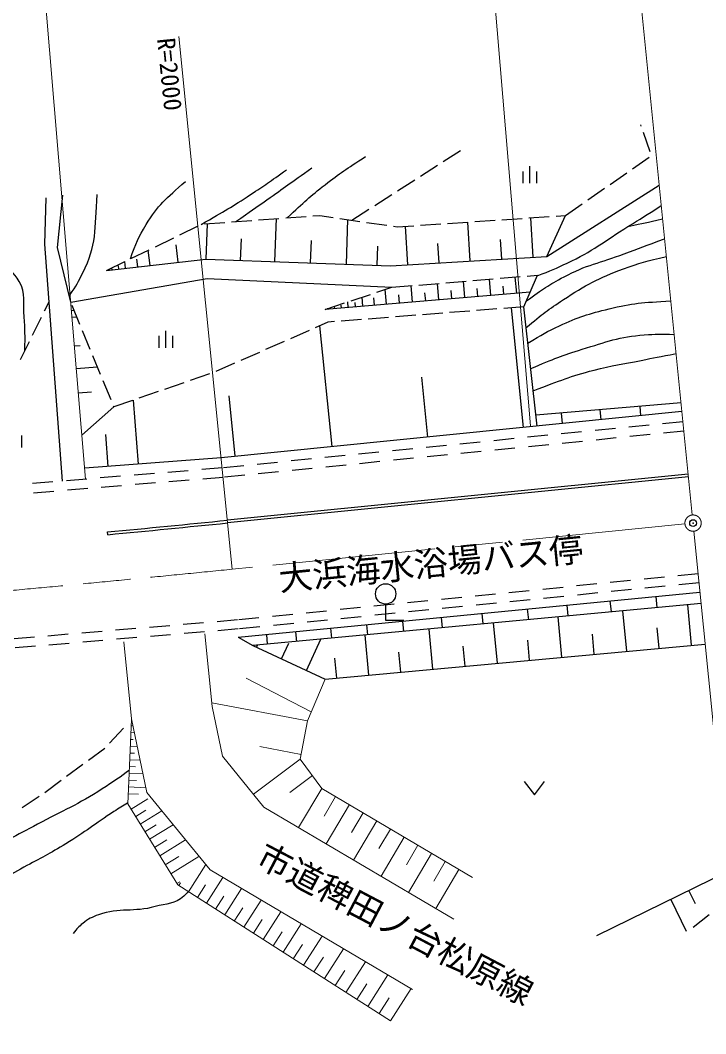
# Model space of a CAD drawing. Units: millimetres, scale not verified. Extents: x 40000 to 680000, y 20000 to 380000.
# Drawn here: x 514215 to 564693, y 260092 to 334708 of the extents above; entities that cross this region are included whole.
import ezdxf
from ezdxf.enums import TextEntityAlignment as Align

# ---------------------------------------------------------------- set-up
doc = ezdxf.new("R2010")
doc.units = ezdxf.units.MM
doc.header["$LTSCALE"] = 1000
doc.header["$PDMODE"] = 32
doc.header["$PDSIZE"] = 500
doc.linetypes.add('CHAIN', pattern=[18.5, 12, -1.5, 3.5, -1.5])
for name, color, linetype, lineweight in [('M-BGD', 7, 'Continuous', 13), ('M-BMK', 2, 'CHAIN', 13), ('M-STR-HTXT', 7, 'Continuous', 13)]:
    doc.layers.add(name, color=color, linetype=linetype, lineweight=lineweight)
doc.layers.add('M-BMK-HTXT', color=7, linetype='Continuous')
doc.layers.add('M-OTRS', color=6, linetype='Continuous')
doc.styles.add('ＭＳ ゴシック', font='')
doc.styles.get('ＭＳ ゴシック').set_extended_font_data('MS Gothic')

msp = doc.modelspace()

# ---------------------------------------------------------------- linework, layer by layer
at = {"layer": 'M-BGD'}
for p, q in [((563700, 298284), (558707, 348167)), ((563820, 297090), (568902, 246321)), ((527803, 289536), (528338, 284187)), ((521833, 288939), (522399, 283274)), ((535642, 283789), (530850, 286259)), ((536674, 286203), (535359, 283126)), ((535359, 283126), (528311, 284460)), ((528338, 284187), (529102, 280518)), ((522408, 283232), (522138, 277013)), ((522399, 283274), (523527, 277860)), ((535359, 283126), (534824, 280299)), ((522366, 282258), (522613, 282247)), ((522387, 282757), (522448, 282755)), ((522344, 281758), (522531, 281750)), ((522301, 280759), (522615, 280746)), ((522322, 281259), (522824, 281237)), ((534892, 280659), (531863, 281232)), ((522279, 280260), (523034, 280227)), ((529102, 280518), (532159, 276774)), ((534824, 280299), (531386, 277720)), ((534824, 280299), (536429, 278159)), ((522236, 279261), (523244, 279217)), ((522257, 279760), (522698, 279741)), ((535726, 279096), (534075, 277857)), ((522214, 278761), (522782, 278736)), ((522171, 277762), (522915, 277730)), ((522193, 278262), (523455, 278207)), ((523527, 277860), (528188, 272151)), ((536429, 278159), (534713, 275266)), ((536429, 278159), (547510, 271587)), ((522138, 277013), (525807, 271052)), ((522373, 276632), (523615, 277396)), ((537441, 277559), (536584, 276113)), ((538454, 276958), (536741, 274070)), ((522714, 276078), (523469, 276542)), ((523055, 275523), (524639, 276498)), ((532159, 276774), (546144, 268521)), ((539464, 276359), (538609, 274916)), ((523396, 274969), (524225, 275479)), ((523737, 274415), (525469, 275480)), ((540475, 275759), (538765, 272875)), ((541485, 275160), (540630, 273720)), ((524110, 273808), (525017, 274366)), ((524483, 273202), (526378, 274368)), ((542494, 274562), (540786, 271682)), ((543502, 273964), (542648, 272525)), ((524891, 272539), (525883, 273149)), ((525299, 271876), (527371, 273151)), ((544509, 273366), (542804, 270491)), ((526594, 270549), (527868, 272542)), ((545516, 272770), (544664, 271333)), ((528188, 272151), (543094, 263353)), ((546522, 272173), (544819, 269302)), ((525746, 271151), (525962, 271284)), ((525807, 271052), (541472, 261041)), ((525896, 270995), (526021, 271190)), ((527257, 270125), (527854, 271060)), ((527919, 269702), (529129, 271595)), ((528599, 269268), (529211, 270226)), ((529278, 268834), (530519, 270775)), ((529975, 268388), (530603, 269371)), ((530672, 267943), (531944, 269934)), ((532101, 267030), (533405, 269071)), ((531386, 267487), (532030, 268495)), ((533566, 266093), (534904, 268187)), ((532833, 266562), (533494, 267595)), ((535069, 265133), (536441, 267280)), ((534317, 265613), (534995, 266673)), ((535839, 264641), (536534, 265728)), ((536610, 264148), (538017, 266350)), ((538190, 263139), (539633, 265396)), ((537400, 263644), (538112, 264758)), ((539811, 262103), (541290, 264418)), ((539000, 262621), (539731, 263764)), ((541472, 261041), (542989, 263415)), ((540642, 261572), (541391, 262744))]:
    msp.add_line(p, q, dxfattribs=at)
at = {"layer": 'M-BGD', "lineweight": 25}
for p, q in [((559945, 326905), (559908, 327011)), ((560602, 325016), (560109, 326433)), ((545361, 324320), (546622, 325132)), ((559299, 323764), (560530, 324620)), ((543679, 323238), (544940, 324050)), ((551747, 322711), (551747, 323961)), ((551247, 322711), (551247, 323586)), ((552247, 322711), (552247, 323586)), ((557656, 322622), (558888, 323478)), ((541997, 322156), (543259, 322967)), ((552988, 317324), (561270, 322564)), ((516019, 318213), (516118, 321624)), ((516958, 317966), (517354, 321821)), ((540315, 321073), (541577, 321885)), ((556014, 321480), (557246, 322337)), ((554372, 320339), (555604, 321195)), ((531770, 320005), (533266, 320116)), ((532973, 316941), (533088, 320103)), ((533765, 320153), (535261, 320263)), ((535759, 320300), (536283, 320339)), ((536283, 320339), (537247, 320196)), ((537742, 320123), (539226, 319904)), ((538633, 319991), (539895, 320803)), ((549678, 320021), (551175, 320122)), ((551674, 320156), (553170, 320257)), ((551990, 317264), (551816, 320166)), ((552988, 317324), (554372, 320339)), ((553669, 320291), (554372, 320339)), ((525963, 318908), (527312, 319564)), ((527781, 319711), (529277, 319821)), ((527915, 317125), (528009, 319728)), ((529776, 319858), (531271, 319968)), ((538227, 316750), (538347, 320034)), ((539720, 319831), (541204, 319611)), ((541699, 319538), (541967, 319498)), ((541967, 319498), (543193, 319582)), ((542761, 316709), (542591, 319541)), ((543692, 319615), (545189, 319717)), ((545688, 319750), (547184, 319852)), ((547348, 316985), (547175, 319851)), ((547683, 319886), (549180, 319987)), ((524164, 318034), (525513, 318690)), ((530444, 317033), (530501, 318614)), ((517316, 300777), (516019, 318213)), ((517928, 313957), (516958, 317966)), ((525844, 316892), (525696, 318186)), ((535600, 316845), (535660, 318487)), ((540495, 316667), (540547, 318085)), ((545054, 316847), (544968, 318280)), ((549669, 317124), (549582, 318575)), ((520566, 316286), (527881, 317126)), ((522365, 317160), (523714, 317816)), ((523775, 316654), (523645, 317782)), ((527881, 317126), (541473, 316632)), ((541473, 316632), (552988, 317324)), ((520566, 316286), (521915, 316941)), ((520977, 316333), (520960, 316477)), ((521474, 316390), (521445, 316637)), ((521971, 316447), (521914, 316941)), ((522873, 316551), (522808, 317115)), ((517928, 313957), (527980, 315693)), ((527980, 315693), (541571, 315050)), ((547551, 315546), (549046, 315670)), ((548863, 314451), (548762, 315647)), ((549544, 315712), (551039, 315836)), ((550771, 314613), (550670, 315805)), ((551308, 313617), (552297, 315940)), ((551537, 315877), (552297, 315940)), ((540473, 314684), (541571, 315050)), ((541179, 313800), (541087, 314889)), ((541571, 315050), (543066, 315174)), ((543108, 313964), (543006, 315169)), ((543565, 315216), (545060, 315340)), ((545032, 314127), (544930, 315329)), ((545558, 315381), (547053, 315505)), ((546950, 314289), (546849, 315488)), ((547907, 314370), (547856, 314968)), ((549817, 314532), (549767, 315128)), ((551768, 314697), (536678, 313419)), ((538576, 314052), (539999, 314526)), ((539438, 313653), (539381, 314320)), ((540309, 313727), (540263, 314271)), ((542144, 313882), (542093, 314485)), ((544070, 314045), (544019, 314646)), ((545991, 314208), (545940, 314807)), ((516006, 313305), (516335, 313968)), ((518607, 312313), (518034, 313700)), ((536678, 313419), (538102, 313894)), ((536876, 313436), (536868, 313520)), ((537374, 313478), (537360, 313646)), ((537872, 313520), (537855, 313725)), ((538370, 313563), (538336, 313972)), ((538904, 313608), (538876, 313941)), ((549314, 313460), (547819, 313342)), ((551308, 313617), (549813, 313499)), ((551281, 304729), (550398, 313545)), ((552276, 304828), (551308, 313617)), ((515117, 311513), (515784, 312857)), ((517979, 313351), (518155, 313365)), ((518021, 312852), (518372, 312882)), ((539345, 312675), (537850, 312557)), ((541339, 312832), (539844, 312714)), ((543333, 312989), (541837, 312871)), ((545327, 313146), (543831, 313028)), ((547320, 313303), (545825, 313185)), ((536876, 312480), (535939, 312068)), ((537174, 303317), (536283, 312219)), ((537351, 312518), (536876, 312480)), ((519370, 310465), (518798, 311851)), ((524446, 310590), (524446, 311465)), ((524946, 310590), (524946, 311840)), ((525446, 310590), (525446, 311465)), ((535482, 311867), (534109, 311263)), ((514229, 309721), (514895, 311065)), ((518200, 310736), (518632, 310773)), ((533651, 311062), (532278, 310458)), ((520134, 308616), (519561, 310002)), ((531820, 310256), (530447, 309653)), ((518341, 309061), (519896, 309192)), ((529989, 309451), (528616, 308847)), ((528151, 308665), (526732, 308179)), ((544227, 304023), (543786, 308431)), ((520897, 306767), (520325, 308154)), ((526259, 308017), (524840, 307531)), ((518491, 307278), (519449, 307359)), ((522475, 306721), (521110, 306253)), ((522917, 302035), (522558, 306749)), ((524367, 307369), (522948, 306883)), ((530052, 302604), (529606, 307055)), ((518754, 304160), (521110, 306253)), ((521110, 306253), (521088, 306305)), ((562872, 306554), (552187, 305631)), ((557001, 305301), (556927, 306041)), ((559925, 305594), (559855, 306294)), ((562938, 305896), (529008, 302499)), ((554142, 305015), (554064, 305793)), ((558038, 304651), (556545, 304502)), ((560525, 304900), (559033, 304751)), ((563013, 305149), (561520, 305000)), ((563083, 304452), (561590, 304303)), ((514326, 303250), (514326, 304125)), ((520692, 301865), (520513, 304222)), ((550575, 303904), (549083, 303755)), ((553063, 304153), (551570, 304004)), ((555550, 304402), (554058, 304253)), ((555620, 303705), (554127, 303556)), ((558108, 303954), (556615, 303805)), ((560595, 304203), (559103, 304054)), ((543112, 303157), (541620, 303008)), ((545600, 303406), (544107, 303257)), ((548088, 303655), (546595, 303506)), ((548157, 302958), (546665, 302809)), ((550645, 303207), (549152, 303058)), ((553132, 303456), (551640, 303307)), ((529008, 302499), (518959, 301733)), ((535650, 302410), (534157, 302261)), ((538137, 302659), (536645, 302510)), ((540625, 302908), (539132, 302759)), ((540695, 302211), (539202, 302062)), ((543182, 302460), (541690, 302311)), ((545670, 302709), (544177, 302560)), ((526589, 301546), (525094, 301422)), ((529080, 301752), (527585, 301628)), ((530675, 301912), (529182, 301762)), ((533162, 302161), (531670, 302011)), ((533232, 301464), (531739, 301315)), ((535719, 301713), (534227, 301564)), ((538207, 301962), (536714, 301813)), ((516623, 300720), (515128, 300596)), ((519114, 300926), (517619, 300802)), ((521606, 301133), (520111, 301009)), ((524097, 301339), (522602, 301215)), ((526658, 300849), (525163, 300725)), ((529149, 301056), (527654, 300932)), ((530744, 301215), (529252, 301066)), ((563399, 301295), (529468, 297899)), ((563419, 301096), (529488, 297700)), ((516692, 300023), (515197, 299899)), ((519184, 300230), (517689, 300106)), ((521675, 300436), (520180, 300312)), ((524166, 300643), (522672, 300519)), ((520656, 296833), (520637, 297032)), ((559158, 293456), (557666, 293306)), ((561646, 293705), (560154, 293555)), ((564134, 293954), (562641, 293804)), ((564200, 293288), (562708, 293139)), ((530253, 289279), (564269, 292606)), ((551696, 292709), (550203, 292559)), ((554183, 292958), (552691, 292808)), ((556671, 293207), (555178, 293057)), ((556738, 292541), (555245, 292392)), ((559225, 292790), (557733, 292641)), ((561713, 293039), (560220, 292890)), ((564352, 291772), (531336, 288669)), ((544233, 291962), (542741, 291812)), ((546721, 292211), (545228, 292061)), ((549208, 292460), (547716, 292310)), ((549275, 291794), (547782, 291645)), ((551762, 292043), (550270, 291894)), ((554250, 292292), (552757, 292143)), ((557638, 291957), (557717, 291148)), ((561021, 292288), (561101, 291466)), ((536770, 291215), (535278, 291065)), ((539258, 291464), (537765, 291314)), ((541745, 291713), (540253, 291563)), ((541812, 291047), (540320, 290898)), ((544300, 291296), (542807, 291147)), ((546787, 291545), (545295, 291396)), ((548200, 291034), (548276, 290261)), ((551553, 291362), (551630, 290576)), ((554456, 291646), (554534, 290849)), ((558872, 288250), (558598, 291231)), ((563655, 288691), (563380, 291680)), ((527712, 290346), (526218, 290219)), ((530203, 290557), (528709, 290430)), ((531795, 290717), (530303, 290567)), ((534283, 290966), (532790, 290816)), ((534349, 290300), (532857, 290151)), ((536837, 290549), (535344, 290400)), ((539325, 290798), (537832, 290649)), ((542355, 290463), (542428, 289711)), ((545218, 290743), (545293, 289980)), ((549347, 287372), (549074, 290336)), ((554103, 287810), (553829, 290783)), ((520239, 289711), (518745, 289584)), ((522730, 289922), (521236, 289795)), ((525221, 290134), (523727, 290007)), ((527780, 289680), (526285, 289553)), ((530271, 289892), (528776, 289765)), ((531862, 290051), (530369, 289902)), ((534482, 289693), (534552, 288971)), ((537066, 289945), (537137, 289214)), ((539714, 290204), (539787, 289463)), ((544605, 286935), (544332, 289890)), ((556488, 288030), (556350, 289521)), ((561264, 288470), (561126, 289965)), ((515257, 289287), (513763, 289160)), ((517748, 289499), (516254, 289372)), ((517816, 288834), (516321, 288707)), ((520307, 289045), (518812, 288918)), ((522798, 289257), (521303, 289130)), ((525289, 289469), (523794, 289342)), ((530253, 289279), (531336, 288669)), ((532336, 289483), (532406, 288769)), ((533454, 287690), (533985, 288840)), ((535294, 286840), (536356, 289140)), ((536674, 286203), (564651, 288783)), ((539876, 286499), (539604, 289446)), ((551725, 287591), (551588, 289077)), ((515325, 288622), (513830, 288495)), ((531336, 288669), (536674, 286203)), ((531614, 288540), (531689, 288702)), ((542240, 286717), (542104, 288194)), ((546976, 287153), (546839, 288635)), ((537518, 286281), (537382, 287755)), ((520795, 281473), (521809, 282578)), ((519238, 280228), (520447, 281115)), ((517625, 279046), (518834, 279933)), ((516012, 277863), (517222, 278750)), ((551330, 278673), (552080, 277673)), ((552080, 277673), (552830, 278673)), ((514344, 276760), (515603, 277575)), ((566329, 272026), (556649, 267295)), ((563453, 270620), (563909, 269687)), ((562128, 269973), (563264, 267648)), ((564944, 268837), (563758, 267918))]:
    msp.add_line(p, q, dxfattribs=at)
msp.add_lwpolyline([(541123, 291724), (541123, 290544), (542460, 290544)], dxfattribs=at)
msp.add_circle((541123, 292474), 750, dxfattribs=at)
for radius in [1905048, 1905248]:
    msp.add_arc((338859, 2193388), radius, 275.47542, 275.74227, dxfattribs=at)
for points, knots in [([(533878, 320161), (535145, 321355), (535520, 321711), (536660, 322599), (537778, 323470), (538203, 323745), (539641, 324666)], [0, 0, 0, 0, 1, 1, 1, 2, 2, 2, 2]), ([(514557, 310382), (514571, 311553), (514572, 311900), (514496, 312869), (514416, 313893), (514651, 314586), (514133, 315474), (513742, 316145), (513352, 316508), (512617, 316760), (511763, 317051), (511207, 316868), (510308, 316793), (509412, 316717), (508923, 316294), (508033, 316430), (506848, 316611), (506073, 316830), (505230, 317683), (504172, 318755), (503929, 319748), (503747, 321244), (503619, 322293), (503647, 322799), (503846, 323948)], [0, 0, 0, 0, 1, 1, 1, 2, 2, 2, 3, 3, 3, 4, 4, 4, 5, 5, 5, 6, 6, 6, 7, 7, 7, 8, 8, 8, 8]), ([(530086, 319881), (531205, 320664), (531486, 320862), (532381, 321493), (533680, 322409), (534086, 322700), (535698, 323849)], [0, 0, 0, 0, 1, 1, 1, 2, 2, 2, 2]), ([(527544, 319677), (529303, 320696), (529792, 320967), (531179, 321878), (532229, 322567), (532576, 322807), (533824, 323705)], [0, 0, 0, 0, 1, 1, 1, 2, 2, 2, 2]), ([(522322, 317139), (522730, 318310), (522931, 318732), (523487, 319667), (524343, 321106), (524957, 321557), (526372, 322840)], [0, 0, 0, 0, 1, 1, 1, 2, 2, 2, 2]), ([(517881, 314512), (518371, 315164), (518499, 315462), (518824, 316109), (519852, 318156), (519699, 319304), (519881, 321878)], [0, 0, 0, 0, 1, 1, 1, 2, 2, 2, 2]), ([(552276, 315892), (553331, 316282), (553643, 316432), (554496, 316830), (556344, 317692), (557235, 318447), (558967, 319522), (559929, 320119), (560236, 320310), (561420, 321066)], [0, 0, 0, 0, 1, 1, 1, 2, 2, 2, 3, 3, 3, 3]), ([(551490, 314045), (552700, 314940), (553127, 315210), (554256, 315820), (555882, 316700), (556949, 316851), (558679, 317503), (559844, 317943), (560210, 318080), (561664, 318624)], [0, 0, 0, 0, 1, 1, 1, 2, 2, 2, 3, 3, 3, 3]), ([(551477, 312083), (552686, 313101), (553093, 313403), (554208, 314138), (555827, 315206), (556809, 315732), (558631, 316397), (559840, 316839), (560314, 316985), (561794, 317324)], [0, 0, 0, 0, 1, 1, 1, 2, 2, 2, 3, 3, 3, 3]), ([(551603, 310937), (552639, 311587), (552985, 311773), (553919, 312215), (555283, 312859), (556109, 313101), (557573, 313465), (559312, 313897), (560022, 313918), (562122, 314054)], [0, 0, 0, 0, 1, 1, 1, 2, 2, 2, 3, 3, 3, 3]), ([(551809, 309064), (553556, 309803), (554091, 310015), (555602, 310484), (557351, 311027), (558342, 311416), (560169, 311542), (561027, 311601), (561366, 311626), (562370, 311570)], [0, 0, 0, 0, 1, 1, 1, 2, 2, 2, 3, 3, 3, 3]), ([(551991, 307418), (554062, 308217), (554679, 308483), (556467, 308946), (557804, 309292), (558574, 309397), (559929, 309667), (560936, 309867), (561257, 309929), (562511, 310165)], [0, 0, 0, 0, 1, 1, 1, 2, 2, 2, 3, 3, 3, 3]), ([(522247, 279508), (521640, 279028), (521064, 278636), (520249, 278115), (518462, 276971), (517353, 276513), (515482, 275515), (513864, 274651), (512941, 274199), (511316, 273348), (509830, 272571), (509059, 272007), (507516, 271348), (505786, 270609), (504690, 270543), (502917, 269915), (501567, 269437), (500872, 269010), (499517, 268549), (498476, 268194), (497913, 267659), (496817, 267749), (495935, 267821), (495282, 267863), (494684, 268515), (494233, 269007), (494188, 269456), (494084, 270115), (493994, 270683), (494064, 271027), (494217, 271582), (494544, 272766), (495171, 273258), (495584, 274415), (496056, 275740), (496181, 276545), (496284, 277948), (496378, 279236), (496446, 280008), (496084, 281248), (495814, 282170), (495293, 282522), (494751, 283314), (494360, 283884), (494229, 284070), (493727, 284757)], [0, 0, 0, 0, 1, 1, 1, 2, 2, 2, 3, 3, 3, 4, 4, 4, 5, 5, 5, 6, 6, 6, 7, 7, 7, 8, 8, 8, 9, 9, 9, 10, 10, 10, 11, 11, 11, 12, 12, 12, 13, 13, 13, 14, 14, 14, 15, 15, 15, 15]), ([(522112, 277056), (521800, 276875), (521471, 276678), (521115, 276448), (519719, 275548), (518999, 274949), (517582, 274082), (516399, 273357), (515704, 273006), (514482, 272348), (513139, 271625), (512430, 271122), (511016, 270548), (509304, 269854), (508174, 269980), (506450, 269315), (505515, 268955), (504936, 268803), (504150, 268182), (503336, 267539), (503074, 267093), (502483, 266115)], [0, 0, 0, 0, 1, 1, 1, 2, 2, 2, 3, 3, 3, 4, 4, 4, 5, 5, 5, 6, 6, 6, 7, 7, 7, 7]), ([(526568, 270566), (526480, 270446), (526375, 270330), (526248, 270215), (525601, 269629), (524991, 269678), (524148, 269449), (522562, 269017), (521535, 269389), (519982, 268849), (519492, 268678), (519217, 268544), (518815, 268215), (518509, 267964), (518393, 267837), (518115, 267482)], [0, 0, 0, 0, 1, 1, 1, 2, 2, 2, 3, 3, 3, 4, 4, 4, 5, 5, 5, 5])]:
    msp.add_open_spline(points, degree=3, knots=knots, dxfattribs=at)
msp.add_open_spline([(558967, 319522), (560243, 319802), (560243, 319802), (561518, 320081)], degree=3, dxfattribs=at)
at = {"layer": 'M-BMK'}
msp.add_line((563163, 297628), (529830, 294291), dxfattribs=at)
msp.add_circle((563760, 297687), 600, dxfattribs=at)
msp.add_arc((338859, 2193388), 1908674, 269.45205, 275.74227, dxfattribs=at)
at = {"layer": 'M-OTRS'}
msp.add_point((563760, 297687), dxfattribs=at)
at = {"layer": 'M-STR-HTXT'}
for p, q in [((551793, 304849), (548774, 340643)), ((519027, 300919), (515769, 339561)), ((529830, 294291), (525904, 333509))]:
    msp.add_line(p, q, dxfattribs=at)

# ---------------------------------------------------------------- texts
at = {"layer": 'M-BMK-HTXT', "style": 'ＭＳ ゴシック'}
msp.add_text('大浜海水浴場バス停', height=1833, rotation=5.654, dxfattribs=at).set_placement((544590, 293252), align=Align.BOTTOM_CENTER)
at = {"layer": 'M-STR-HTXT', "style": 'ＭＳ ゴシック'}
msp.add_text('R=2000', height=1320, rotation=275.716, dxfattribs=at).set_placement((525605, 333479), align=Align.TOP_LEFT)
msp.add_text('市道稗田ノ台松原線', height=1833, rotation=332.24, dxfattribs=at).set_placement((541153, 266875), align=Align.BOTTOM_CENTER)

doc.saveas('drawing.dxf')
